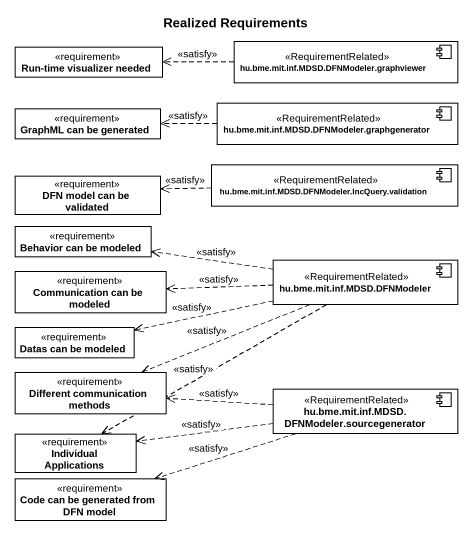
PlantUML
@startuml
title Realized Requirements
allowmixing
hide circle
hide empty members
class "Run-time visualizer needed" as Run_time_visualizer_needed <<requirement>>
component "hu.bme.mit.inf.MDSD.DFNModeler.graphviewer" as hu_bme_mit_inf_MDSD <<RequirementRelated>>
class "GraphML can be generated" as GraphML_can_be_generated <<requirement>>
component "hu.bme.mit.inf.MDSD.DFNModeler.graphgenerator" as hu_bme_mit_inf_MDSD_2 <<RequirementRelated>>
class "DFN model can be validated" as DFN_model_can_be_validated <<requirement>>
component "hu.bme.mit.inf.MDSD.DFNModeler.IncQuery.validation" as hu_bme_mit_inf_MDSD_3 <<RequirementRelated>>
class "Behavior can be modeled" as Behavior_can_be_modeled <<requirement>>
class "Communication can be modeled" as Communication_can_be_modeled <<requirement>>
component "hu.bme.mit.inf.MDSD.DFNModeler" as hu_bme_mit_inf_MDSD_4 <<RequirementRelated>>
class "Datas can be modeled" as Datas_can_be_modeled <<requirement>>
class "Different communication methods" as Different_communication <<requirement>>
component "hu.bme.mit.inf.MDSD.DFNModeler.sourcegenerator" as hu_bme_mit_inf_MDSD_5 <<RequirementRelated>>
class "Individual Applications" as Individual_Applications <<requirement>>
class "Code can be generated from DFN model" as Code_can_be_generated_from <<requirement>>
hu_bme_mit_inf_MDSD .left.> Run_time_visualizer_needed : <<satisfy>>
hu_bme_mit_inf_MDSD_2 .left.> GraphML_can_be_generated : <<satisfy>>
hu_bme_mit_inf_MDSD_3 .left.> DFN_model_can_be_validated : <<satisfy>>
hu_bme_mit_inf_MDSD_4 .left.> Behavior_can_be_modeled : <<satisfy>>
hu_bme_mit_inf_MDSD_4 .left.> Communication_can_be_modeled : <<satisfy>>
hu_bme_mit_inf_MDSD_4 .left.> Datas_can_be_modeled : <<satisfy>>
hu_bme_mit_inf_MDSD_4 .left.> Different_communication : <<satisfy>>
hu_bme_mit_inf_MDSD_4 .left.> Individual_Applications : <<satisfy>>
hu_bme_mit_inf_MDSD_5 .left.> Different_communication : <<satisfy>>
hu_bme_mit_inf_MDSD_5 .left.> Individual_Applications : <<satisfy>>
hu_bme_mit_inf_MDSD_5 .left.> Code_can_be_generated_from : <<satisfy>>
@enduml
